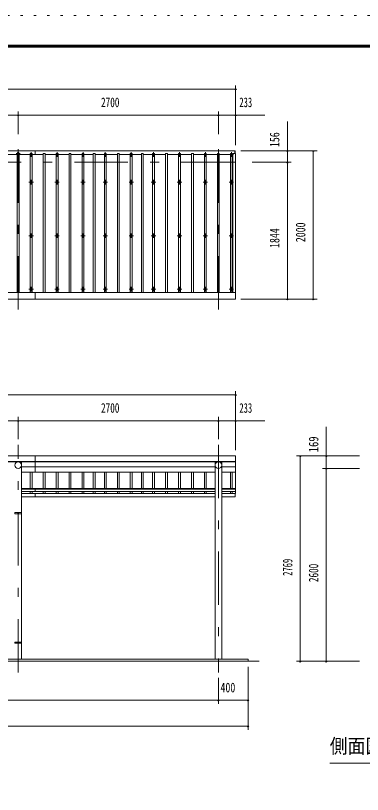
# Model space of a CAD drawing. Units: millimetres, scale not verified, with parts at other scales. Extents: x -25857 to 25867, y -10500 to 10500.
# Drawn here: x 5460 to 10137, y 0 to 10500 of the extents above; entities that cross this region are included whole.
import ezdxf
from ezdxf.enums import TextEntityAlignment as Align

# ---------------------------------------------------------------- set-up
doc = ezdxf.new("R2010")
doc.units = ezdxf.units.MM
doc.header["$LTSCALE"] = 60
doc.linetypes.add('USER3', pattern=[24, 12, -5, 2, -5])
doc.linetypes.add('USER4', pattern=[3, 0.5, -2.5])
for name, color, linetype, lineweight in [('0-2_1-05BOLD', 7, 'Continuous', 18), ('0-3_1-25CENTER', 3, 'USER3', 18), ('0-4_1-45THIN', 4, 'Continuous', 18), ('0-5_1-55DIM', 3, 'Continuous', 18), ('0-C_F-F1PAPER', 5, 'Continuous', 18), ('0-D_F-E_J_ADD', 5, 'USER4', 18)]:
    doc.layers.add(name, color=color, linetype=linetype, lineweight=lineweight)
doc.styles.add('ＭＳ ゴシック', font='')
doc.styles.get('ＭＳ ゴシック').set_extended_font_data('MS Gothic')

msp = doc.modelspace()

# ---------------------------------------------------------------- linework, layer by layer
at = {"layer": '0-2_1-05BOLD'}
for p, q in [((5724.33, 8677.67), (5724.33, 8626.18)), ((8417.33, 8641.19), (8417.33, 8677.67)), ((-2238.67, 6765.11), (8427.33, 6765.11)), ((5724.33, 6765.11), (5724.33, 6677.67)), ((5724.33, 4345.48), (5724.33, 4563.67)), ((8427.33, 4054.91), (8427.33, 4563.67)), ((-2238.67, 4488.53), (8427.33, 4488.53)), ((8427.33, 4484.46), (-2238.67, 4484.46)), ((5538.88, 3800.67), (5538.88, 4484.46)), ((8149.78, 4414.97), (5538.88, 4414.97)), ((8149.78, 1824.67), (8149.78, 4484.46)), ((8238.88, 4484.46), (8238.88, 1824.67)), ((8238.88, 4414.97), (8427.33, 4414.97)), ((5538.88, 4345.48), (8149.78, 4345.48)), ((8427.33, 4345.48), (8238.88, 4345.48)), ((5538.88, 4123.86), (8149.78, 4123.86)), ((8149.78, 4113.43), (5538.88, 4113.43)), ((5724.33, 4083.82), (5724.33, 4123.86)), ((8238.88, 4123.86), (8427.33, 4123.86)), ((8427.33, 4113.43), (8238.88, 4113.43)), ((5538.88, 4083.82), (8149.78, 4083.82)), ((8149.78, 4057.49), (5538.88, 4057.49)), ((5538.88, 4012.49), (8149.78, 4012.49)), ((5724.33, 4012.49), (5724.33, 4057.49)), ((8238.88, 4083.82), (8427.33, 4083.82)), ((8422.33, 4054.91), (8427.33, 4054.91)), ((5491.28, 3784.67), (5491.28, 3800.67)), ((5497.38, 3792.67), (5491.28, 3792.67)), ((5497.38, 3800.67), (5497.38, 3784.67)), ((5538.88, 2053.27), (5538.88, 3784.67)), ((5491.28, 2037.27), (5491.28, 2053.27)), ((5497.38, 2045.27), (5491.28, 2045.27)), ((5497.38, 2053.27), (5497.38, 2037.27)), ((5538.88, 1824.67), (5538.88, 2037.27)), ((-2555.67, 1794.67), (8744.33, 1794.67)), ((8594.33, 1794.67), (8594.33, 1824.67))]:
    msp.add_line(p, q, dxfattribs=at)
for points in [[(8427.33, 6677.67), (-2238.67, 6677.67), (-2238.67, 8641.19), (-2198.67, 8641.19), (-2198.67, 6765.11)], [(8422.33, 8641.19), (8422.33, 8677.67), (-2233.67, 8677.67), (-2233.67, 8641.19)], [(8387.33, 6765.11), (8387.33, 8641.19), (8427.33, 8641.19), (8427.33, 6677.67)], [(8427.33, 4563.67), (-2238.67, 4563.67), (-2238.67, 4054.91), (-2233.67, 4054.91)], [(8238.88, 4057.49), (8422.33, 4057.49), (8422.33, 4012.49), (8238.88, 4012.49)], [(8594.33, 1824.67), (-2405.67, 1824.67), (-2405.67, 1794.67)]]:
    msp.add_lwpolyline(points, dxfattribs=at)
for points in [[(5540.48, 3784.67), (5448.18, 3784.67), (5448.18, 3800.67), (5540.48, 3800.67)], [(5540.48, 2037.27), (5540.48, 2053.27), (5448.18, 2053.27), (5448.18, 2037.27)]]:
    msp.add_lwpolyline(points, close=True, dxfattribs=at)
for centre, radius in [((5669.33, 8254.17), 10), ((6019.33, 8254.17), 10), ((6369.33, 8254.17), 10), ((6669.33, 8254.17), 10), ((7019.33, 8254.17), 10), ((7319.33, 8254.17), 10), ((7669.33, 8254.17), 10), ((8019.33, 8254.17), 10), ((8369.33, 8254.17), 10), ((5669.33, 7532.51), 10), ((6019.33, 7532.51), 10), ((6369.33, 7532.51), 10), ((6669.33, 7532.51), 10), ((7019.33, 7532.51), 10), ((7319.33, 7532.51), 10), ((7669.33, 7532.51), 10), ((8019.33, 7532.51), 10), ((8369.33, 7532.51), 10), ((5669.33, 6810.85), 10), ((6019.33, 6810.85), 10), ((6369.33, 6810.85), 10), ((6669.33, 6810.85), 10), ((7019.33, 6810.85), 10), ((7319.33, 6810.85), 10), ((7669.33, 6810.85), 10), ((8019.33, 6810.85), 10), ((8369.33, 6810.85), 10), ((5494.33, 4439.91), 44.55), ((8194.33, 4439.91), 44.55)]:
    msp.add_circle(centre, radius, dxfattribs=at)
for centre, radius, start, end in [((5494.33, 8642.67), 15, 326.44154, 213.55197), ((5669.33, 8616.22), 14.5, 46.39838, 133.60162), ((5669.33, 8637.22), 14.5, 226.3961, 313.6039), ((6019.33, 8616.22), 14.5, 46.39838, 133.60162), ((6019.33, 8637.22), 14.5, 226.3961, 313.6039), ((6369.33, 8616.22), 14.5, 46.39838, 133.60162), ((6369.33, 8637.22), 14.5, 226.3961, 313.6039), ((6669.33, 8616.22), 14.5, 46.39838, 133.60162), ((6669.33, 8637.22), 14.5, 226.3961, 313.6039), ((7019.33, 8616.22), 14.5, 46.39838, 133.60162), ((7019.33, 8637.22), 14.5, 226.3961, 313.6039), ((7319.33, 8616.22), 14.5, 46.39838, 133.60162), ((7319.33, 8637.22), 14.5, 226.3961, 313.6039), ((7669.33, 8616.22), 14.5, 46.39838, 133.60162), ((7669.33, 8637.22), 14.5, 226.3961, 313.6039), ((8019.33, 8616.22), 14.5, 46.39838, 133.60162), ((8019.33, 8637.22), 14.5, 226.3961, 313.6039), ((8369.33, 8616.22), 14.5, 46.39838, 133.60162), ((8369.33, 8637.22), 14.5, 226.3961, 313.6039), ((5494.33, 4439.22), 44.55, 180, 0), ((8194.33, 4439.22), 44.55, 180, 0)]:
    msp.add_arc(centre, radius, start, end, dxfattribs=at)
at = {"layer": '0-3_1-25CENTER'}
for p, q in [((5494.33, 6537.67), (5494.33, 8827.67)), ((8194.33, 6537.67), (8194.33, 8827.67)), ((5469.33, 8642.67), (5519.33, 8642.67)), ((5639.33, 8626.72), (5699.33, 8626.72)), ((5669.33, 8656.72), (5669.33, 8596.72)), ((5989.33, 8626.72), (6049.33, 8626.72)), ((6019.33, 8656.72), (6019.33, 8596.72)), ((6339.33, 8626.72), (6399.33, 8626.72)), ((6369.33, 8656.72), (6369.33, 8596.72)), ((6639.33, 8626.72), (6699.33, 8626.72)), ((6669.33, 8596.72), (6669.33, 8656.72)), ((6989.33, 8626.72), (7049.33, 8626.72)), ((7019.33, 8656.72), (7019.33, 8596.72)), ((7289.33, 8626.72), (7349.33, 8626.72)), ((7319.33, 8656.72), (7319.33, 8596.72)), ((7699.33, 8626.72), (7639.33, 8626.72)), ((7669.33, 8656.72), (7669.33, 8596.72)), ((8049.33, 8626.72), (7989.33, 8626.72)), ((8019.33, 8656.72), (8019.33, 8596.72)), ((8399.33, 8626.72), (8339.33, 8626.72)), ((8369.33, 8596.72), (8369.33, 8656.72)), ((-2385.67, 8521.68), (8574.33, 8521.68)), ((5699.33, 8254.17), (5639.33, 8254.17)), ((5669.33, 8284.17), (5669.33, 8224.17)), ((6049.33, 8254.17), (5989.33, 8254.17)), ((6019.33, 8284.17), (6019.33, 8224.17)), ((6339.33, 8254.17), (6399.33, 8254.17)), ((6369.33, 8224.17), (6369.33, 8284.17)), ((6699.33, 8254.17), (6639.33, 8254.17)), ((6669.33, 8284.17), (6669.33, 8224.17)), ((6989.33, 8254.17), (7049.33, 8254.17)), ((7019.33, 8224.17), (7019.33, 8284.17)), ((7349.33, 8254.17), (7289.33, 8254.17)), ((7319.33, 8284.17), (7319.33, 8224.17)), ((7639.33, 8254.17), (7699.33, 8254.17)), ((7669.33, 8284.17), (7669.33, 8224.17)), ((7989.33, 8254.17), (8049.33, 8254.17)), ((8019.33, 8284.17), (8019.33, 8224.17)), ((8339.33, 8254.17), (8399.33, 8254.17)), ((8369.33, 8284.17), (8369.33, 8224.17)), ((5669.33, 7502.51), (5669.33, 7562.51)), ((6019.33, 7562.51), (6019.33, 7502.51)), ((6369.33, 7502.51), (6369.33, 7562.51)), ((6669.33, 7562.51), (6669.33, 7502.51)), ((7019.33, 7502.51), (7019.33, 7562.51)), ((7319.33, 7562.51), (7319.33, 7502.51)), ((7669.33, 7502.51), (7669.33, 7562.51)), ((8019.33, 7562.51), (8019.33, 7502.51)), ((8369.33, 7562.51), (8369.33, 7502.51)), ((5639.33, 7532.51), (5699.33, 7532.51)), ((5989.33, 7532.51), (6049.33, 7532.51)), ((6339.33, 7532.51), (6399.33, 7532.51)), ((6639.33, 7532.51), (6699.33, 7532.51)), ((6989.33, 7532.51), (7049.33, 7532.51)), ((7289.33, 7532.51), (7349.33, 7532.51)), ((7639.33, 7532.51), (7699.33, 7532.51)), ((7989.33, 7532.51), (8049.33, 7532.51)), ((8339.33, 7532.51), (8399.33, 7532.51)), ((5669.33, 6840.85), (5669.33, 6780.85)), ((6019.33, 6840.85), (6019.33, 6780.85)), ((6369.33, 6840.85), (6369.33, 6780.85)), ((6669.33, 6780.85), (6669.33, 6840.85)), ((7019.33, 6840.85), (7019.33, 6780.85)), ((7319.33, 6780.85), (7319.33, 6840.85)), ((7669.33, 6840.85), (7669.33, 6780.85)), ((8019.33, 6840.85), (8019.33, 6780.85)), ((8369.33, 6840.85), (8369.33, 6780.85)), ((5699.33, 6810.85), (5639.33, 6810.85)), ((6049.33, 6810.85), (5989.33, 6810.85)), ((6399.33, 6810.85), (6339.33, 6810.85)), ((6639.33, 6810.85), (6699.33, 6810.85)), ((7049.33, 6810.85), (6989.33, 6810.85)), ((7349.33, 6810.85), (7289.33, 6810.85)), ((7699.33, 6810.85), (7639.33, 6810.85)), ((8049.33, 6810.85), (7989.33, 6810.85)), ((8399.33, 6810.85), (8339.33, 6810.85)), ((5494.33, 1644.67), (5494.33, 4714.67)), ((8194.33, 4714.67), (8194.33, 1644.67))]:
    msp.add_line(p, q, dxfattribs=at)
at = {"layer": '0-4_1-45THIN'}
for p, q in [((5331.83, 8626.18), (5481.83, 8626.18)), ((5481.83, 8641.19), (5481.83, 6765.11)), ((5506.83, 8626.18), (5656.83, 8626.18)), ((5656.83, 8641.19), (5656.83, 6765.11)), ((5681.83, 8626.18), (5831.83, 8626.18)), ((5831.83, 8641.19), (5831.83, 6765.11)), ((5856.83, 8626.18), (6006.83, 8626.18)), ((6006.83, 8641.19), (6006.83, 6765.11)), ((6031.83, 8626.18), (6181.83, 8626.18)), ((6181.83, 8641.19), (6181.83, 6765.11)), ((6206.83, 8626.18), (6356.83, 8626.18)), ((6356.83, 8641.19), (6356.83, 6765.11)), ((6381.83, 8626.18), (6506.83, 8626.18)), ((6506.83, 8641.19), (6506.83, 6765.11)), ((6531.83, 8626.18), (6656.83, 8626.18)), ((6656.83, 8641.19), (6656.83, 6765.11)), ((6681.83, 8626.18), (6831.83, 8626.18)), ((6831.83, 8641.19), (6831.83, 6765.11)), ((6856.83, 8626.18), (7006.83, 8626.18)), ((7006.83, 8641.19), (7006.83, 6765.11)), ((7031.83, 8626.18), (7156.83, 8626.18)), ((7156.83, 8641.19), (7156.83, 6765.11)), ((7181.83, 8626.18), (7306.83, 8626.18)), ((7306.83, 8641.19), (7306.83, 6765.11)), ((7331.83, 8626.18), (7481.83, 8626.18)), ((7481.83, 8641.19), (7481.83, 6765.11)), ((7506.83, 8626.18), (7656.83, 8626.18)), ((7656.83, 8641.19), (7656.83, 6765.11)), ((7681.83, 8626.18), (7831.83, 8626.18)), ((7831.83, 8641.19), (7831.83, 6765.11)), ((7856.83, 8626.18), (8006.83, 8626.18)), ((8006.83, 8641.19), (8006.83, 6765.11)), ((8031.83, 8626.18), (8181.83, 8626.18)), ((8181.83, 8641.19), (8181.83, 6765.11)), ((8206.83, 8626.18), (8356.83, 8626.18)), ((8356.83, 6765.11), (8356.83, 8641.19)), ((8381.83, 8626.18), (8387.33, 8626.18)), ((5656.83, 4123.86), (5656.83, 4345.48)), ((5681.83, 4345.48), (5681.83, 4123.86)), ((5831.83, 4345.48), (5831.83, 4123.86)), ((5856.83, 4123.86), (5856.83, 4345.48)), ((6006.83, 4123.86), (6006.83, 4345.48)), ((6031.83, 4345.48), (6031.83, 4123.86)), ((6181.83, 4345.48), (6181.83, 4123.86)), ((6206.83, 4123.86), (6206.83, 4345.48)), ((6356.83, 4123.86), (6356.83, 4345.48)), ((6381.83, 4345.48), (6381.83, 4123.86)), ((6506.83, 4345.48), (6506.83, 4123.86)), ((6531.83, 4123.86), (6531.83, 4345.48)), ((6656.83, 4123.86), (6656.83, 4345.48)), ((6681.83, 4345.48), (6681.83, 4123.86)), ((6831.83, 4345.48), (6831.83, 4123.86)), ((6856.83, 4123.86), (6856.83, 4345.48)), ((7006.83, 4123.86), (7006.83, 4345.48)), ((7031.83, 4345.48), (7031.83, 4123.86)), ((7156.83, 4345.48), (7156.83, 4123.86)), ((7181.83, 4123.86), (7181.83, 4345.48)), ((7306.83, 4123.86), (7306.83, 4345.48)), ((7331.83, 4345.48), (7331.83, 4123.86)), ((7481.83, 4345.48), (7481.83, 4123.86)), ((7506.83, 4123.86), (7506.83, 4345.48)), ((7656.83, 4123.86), (7656.83, 4345.48)), ((7681.83, 4345.48), (7681.83, 4123.86)), ((7831.83, 4345.48), (7831.83, 4123.86)), ((7856.83, 4123.86), (7856.83, 4345.48)), ((8006.83, 4123.86), (8006.83, 4345.48)), ((8031.83, 4345.48), (8031.83, 4123.86)), ((8356.83, 4123.86), (8356.83, 4345.48)), ((8381.83, 4345.48), (8381.83, 4123.86)), ((5656.83, 4057.49), (5656.83, 4083.82)), ((5681.83, 4083.82), (5681.83, 4057.49)), ((5831.83, 4083.82), (5831.83, 4057.49)), ((5856.83, 4057.49), (5856.83, 4083.82)), ((6006.83, 4057.49), (6006.83, 4083.82)), ((6031.83, 4083.82), (6031.83, 4057.49)), ((6181.83, 4083.82), (6181.83, 4057.49)), ((6206.83, 4057.49), (6206.83, 4083.82)), ((6356.83, 4057.49), (6356.83, 4083.82)), ((6381.83, 4083.82), (6381.83, 4057.49)), ((6506.83, 4083.82), (6506.83, 4057.49)), ((6531.83, 4057.49), (6531.83, 4083.82)), ((6656.83, 4057.49), (6656.83, 4083.82)), ((6681.83, 4083.82), (6681.83, 4057.49)), ((6831.83, 4083.82), (6831.83, 4057.49)), ((6856.83, 4057.49), (6856.83, 4083.82)), ((7006.83, 4057.49), (7006.83, 4083.82)), ((7031.83, 4083.82), (7031.83, 4057.49)), ((7156.83, 4083.82), (7156.83, 4057.49)), ((7181.83, 4057.49), (7181.83, 4083.82)), ((7306.83, 4057.49), (7306.83, 4083.82)), ((7331.83, 4083.82), (7331.83, 4057.49)), ((7481.83, 4083.82), (7481.83, 4057.49)), ((7506.83, 4057.49), (7506.83, 4083.82)), ((7656.83, 4057.49), (7656.83, 4083.82)), ((7681.83, 4083.82), (7681.83, 4057.49)), ((7831.83, 4083.82), (7831.83, 4057.49)), ((7856.83, 4057.49), (7856.83, 4083.82)), ((8006.83, 4057.49), (8006.83, 4083.82)), ((8031.83, 4083.82), (8031.83, 4057.49)), ((8356.83, 4083.82), (8356.83, 4057.49)), ((8381.83, 4057.49), (8381.83, 4083.82))]:
    msp.add_line(p, q, dxfattribs=at)
for points in [[(5506.83, 6765.11), (5506.83, 8641.19), (5481.83, 8641.19)], [(5681.83, 6765.11), (5681.83, 8641.19), (5656.83, 8641.19)], [(5856.83, 6765.11), (5856.83, 8641.19), (5831.83, 8641.19)], [(6031.83, 6765.11), (6031.83, 8641.19), (6006.83, 8641.19)], [(6206.83, 6765.11), (6206.83, 8641.19), (6181.83, 8641.19)], [(6381.83, 6765.11), (6381.83, 8641.19), (6356.83, 8641.19)], [(6531.83, 6765.11), (6531.83, 8641.19), (6506.83, 8641.19)], [(6681.83, 6765.11), (6681.83, 8641.19), (6656.83, 8641.19)], [(6856.83, 6765.11), (6856.83, 8641.19), (6831.83, 8641.19)], [(7031.83, 6765.11), (7031.83, 8641.19), (7006.83, 8641.19)], [(7181.83, 6765.11), (7181.83, 8641.19), (7156.83, 8641.19)], [(7331.83, 6765.11), (7331.83, 8641.19), (7306.83, 8641.19)], [(7506.83, 6765.11), (7506.83, 8641.19), (7481.83, 8641.19)], [(7681.83, 6765.11), (7681.83, 8641.19), (7656.83, 8641.19)], [(7856.83, 6765.11), (7856.83, 8641.19), (7831.83, 8641.19)], [(8031.83, 6765.11), (8031.83, 8641.19), (8006.83, 8641.19)], [(8206.83, 6765.11), (8206.83, 8641.19), (8181.83, 8641.19)], [(8356.83, 8641.19), (8381.83, 8641.19), (8381.83, 6765.11)]]:
    msp.add_lwpolyline(points, dxfattribs=at)
at = {"layer": '0-5_1-55DIM'}
for p, q in [((8427.33, 8752.68), (8427.33, 9558.67)), ((8427.33, 9508.67), (-2238.67, 9508.67)), ((8437.33, 9508.67), (8417.33, 9508.67)), ((-2631.17, 9158.67), (8819.83, 9158.67)), ((5504.33, 9158.67), (5484.33, 9158.67)), ((5494.33, 8902.68), (5494.33, 9208.67)), ((8204.33, 9158.67), (8184.33, 9158.67)), ((8194.33, 8902.68), (8194.33, 9208.67)), ((8437.33, 9158.67), (8417.33, 9158.67)), ((9124.32, 9070.17), (9124.32, 6677.67)), ((9524.33, 8677.67), (8499.33, 8677.67)), ((9134.33, 8677.67), (9114.33, 8677.67)), ((9484.32, 8677.67), (9464.32, 8677.67)), ((9474.32, 8677.67), (9474.32, 6677.67)), ((8649.33, 8521.68), (9174.33, 8521.68)), ((9134.33, 8521.67), (9114.33, 8521.67)), ((9524.33, 6677.67), (8499.33, 6677.67)), ((9134.33, 6677.67), (9114.33, 6677.67)), ((9484.32, 6677.67), (9464.32, 6677.67)), ((-2238.67, 5388.67), (8427.33, 5388.67)), ((8437.33, 5388.67), (8417.33, 5388.67)), ((8427.33, 5438.67), (8427.33, 4639.67)), ((5494.33, 4789.67), (5494.33, 5088.67)), ((8194.33, 5088.67), (8194.33, 4789.67)), ((8819.83, 5038.67), (-2631.17, 5038.67)), ((5504.33, 5038.67), (5484.33, 5038.67)), ((8204.33, 5038.67), (8184.33, 5038.67)), ((8437.33, 5038.67), (8417.33, 5038.67)), ((9649.33, 1794.67), (9649.33, 4956.17)), ((10099.33, 4563.67), (9249.33, 4563.67)), ((9309.33, 4563.67), (9289.33, 4563.67)), ((9299.33, 1794.67), (9299.33, 4563.67)), ((9299.33, 4563.67), (9299.33, 1794.67)), ((9659.33, 4563.67), (9639.33, 4563.67)), ((9649.33, 4394.67), (9649.33, 4563.67)), ((9599.33, 4394.67), (10099.33, 4394.67)), ((9659.33, 4394.67), (9639.33, 4394.67)), ((9649.33, 1794.67), (9649.33, 4394.67)), ((9249.33, 1794.67), (10099.33, 1794.67)), ((9309.33, 1794.67), (9289.33, 1794.67)), ((9659.33, 1794.67), (9639.33, 1794.67)), ((8594.33, 869.67), (8594.33, 1719.67)), ((8194.33, 1569.67), (8194.33, 1219.67)), ((8594.33, 1269.67), (-2405.67, 1269.67)), ((8204.33, 1269.67), (8184.33, 1269.67)), ((8604.33, 1269.67), (8584.33, 1269.67)), ((-2405.67, 919.67), (8594.33, 919.67)), ((8604.33, 919.67), (8584.33, 919.67)), ((9696.82, 419.67), (12696.82, 419.67))]:
    msp.add_line(p, q, dxfattribs=at)
for centre in [(8427.33, 9508.67), (5494.33, 9158.67), (8194.33, 9158.67), (8427.33, 9158.67), (9124.33, 8677.67), (9474.32, 8677.67), (9124.33, 8521.67), (9124.33, 6677.67), (9474.32, 6677.67), (8427.33, 5388.67), (5494.33, 5038.67), (8194.33, 5038.67), (8427.33, 5038.67), (9299.33, 4563.67), (9649.33, 4563.67), (9649.33, 4394.67), (9299.33, 1794.67), (9649.33, 1794.67), (8194.33, 1269.67), (8594.33, 1269.67), (8594.33, 919.67)]:
    msp.add_arc(centre, 10, 180, 0, dxfattribs=at)
at = {"layer": '0-C_F-F1PAPER'}
for points in [[(25366.66, -10000), (-3333.33, -10000), (-3333.33, 10100), (25366.66, 10100)], [(25364.16, -9997.5), (-3330.83, -9997.5), (-3330.83, 10097.5), (25364.16, 10097.5)], [(25361.66, -9995), (-3328.33, -9995), (-3328.33, 10095), (25361.66, 10095)], [(25359.16, -9992.5), (25359.16, 10092.5), (-3325.83, 10092.5), (-3325.83, -9992.5)], [(25356.66, -9990), (-3323.33, -9990), (-3323.33, 10090), (25356.66, 10090)], [(25354.16, -9987.5), (25354.16, 10087.5), (-3320.83, 10087.5), (-3320.83, -9987.5)], [(25351.66, -9985), (-3318.33, -9985), (-3318.33, 10085), (25351.66, 10085)], [(25349.17, -9982.5), (25349.17, 10082.5), (-3315.83, 10082.5), (-3315.83, -9982.5)], [(25346.66, -9980), (25346.66, 10080), (-3313.33, 10080), (-3313.33, -9980)], [(25344.16, -9977.5), (25344.16, 10077.5), (-3310.83, 10077.5), (-3310.83, -9977.5)], [(25341.66, -9975), (-3308.33, -9975), (-3308.33, 10075), (25341.66, 10075)]]:
    msp.add_lwpolyline(points, close=True, dxfattribs=at)
at = {"layer": '0-D_F-E_J_ADD'}
msp.add_lwpolyline([(25866.67, -10500), (-3833.33, -10500), (-3833.33, 10500), (25866.67, 10500)], close=True, dxfattribs=at)

# ---------------------------------------------------------------- texts
at = {"layer": '0-5_1-55DIM', "color": 7, "style": 'ＭＳ ゴシック'}
for s, height, width, p in [('2700', 130.2, 0.7, (6611.83, 9226.43)), ('233', 130.2, 0.65, (8477.33, 9226.43)), ('2700', 130.2, 0.7, (6611.83, 5106.43)), ('233', 130.2, 0.65, (8477.33, 5106.43)), ('400', 130.2, 0.75, (8223.08, 1337.43)), ('側面図\u3000Ｓ＝１／５０', 195.4, 0.9, (9696.82, 496.31))]:
    msp.add_text(s, height=height, dxfattribs=dict(at, width=width)).set_placement(p, align=Align.BOTTOM_LEFT)
for s, width, p in [('156', 0.75, (9056.56, 8727.67)), ('2000', 0.75, (9406.56, 7445.17)), ('1844', 0.75, (9056.56, 7367.17)), ('169', 0.8, (9581.56, 4613.67)), ('2769', 0.65, (9231.56, 2946.67)), ('2600', 0.7, (9581.56, 2862.17))]:
    msp.add_text(s, height=130.2, rotation=90, dxfattribs=dict(at, width=width)).set_placement(p, align=Align.BOTTOM_LEFT)

doc.saveas('drawing.dxf')
